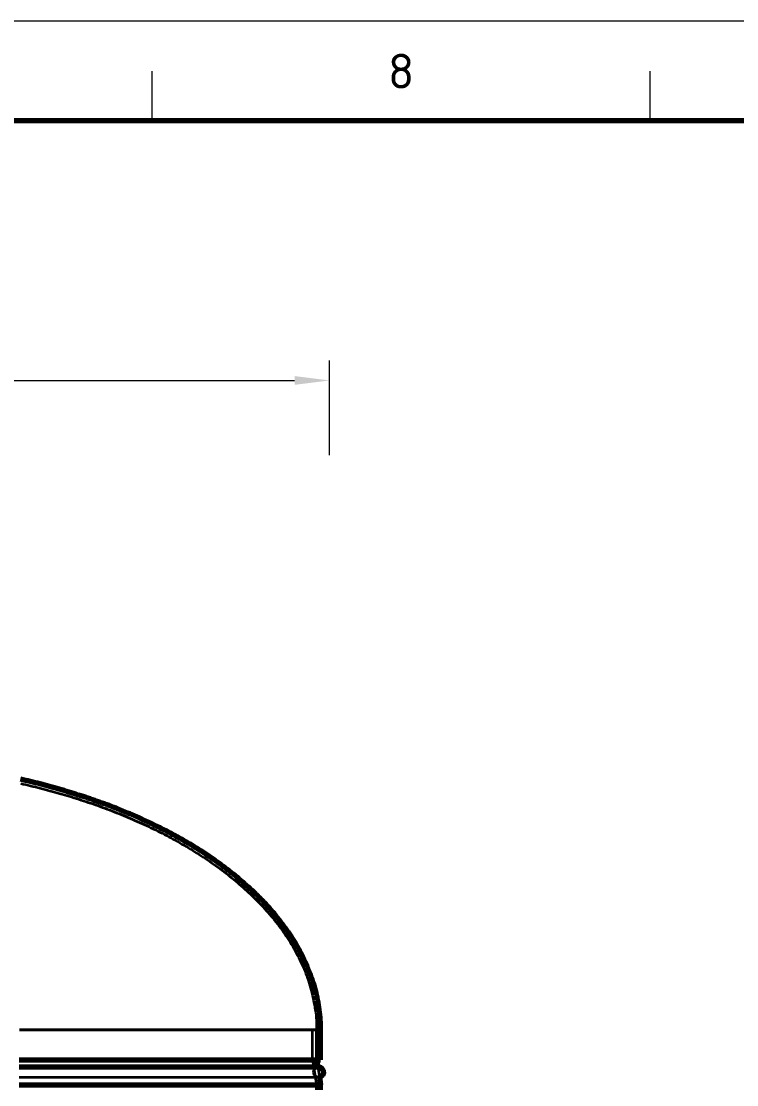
# Model space of a CAD drawing. Header units: millimetres. Extents: x 0 to 2382, y 0 to 420.
# Drawn here: x 333.9 to 405.7, y 313.3 to 420 of the extents above; entities that cross this region are included whole.
import ezdxf
from ezdxf.enums import TextEntityAlignment as Align

# ---------------------------------------------------------------- set-up
doc = ezdxf.new("R2010")
doc.units = ezdxf.units.MM
doc.linetypes.add('IRAM-E-TRAZOS', pattern=[5, 4, -1])
for name, color, linetype, lineweight in [('01-VISIBLE', 7, 'CONTINUOUS', 70), ('02-OCULTA', 4, 'IRAM-E-TRAZOS', 35), ('04-COTA', 3, 'CONTINUOUS', 18), ('06-TEXTO', 7, 'CONTINUOUS', 25), ('07-RECUADRO', 7, 'CONTINUOUS', 70), ('08-FINA', 5, 'CONTINUOUS', 18)]:
    doc.layers.add(name, color=color, linetype=linetype, lineweight=lineweight)
doc.styles.add('ISO3098', font='isocpeur.ttf')
doc.dimstyles.new('FLAMA-IRAM', dxfattribs={"dimtxt": 3.5, "dimasz": 3.5, "dimexe": 2, "dimexo": 1.5, "dimgap": 1, "dimtad": 1, "dimdec": 1, "dimtxsty": 'ISO3098', "dimblk": 'IRAM_FLECHA', "dimblk1": 'IRAM_FLECHA', "dimblk2": 'IRAM_FLECHA', "dimcen": 2.5, "dimclrd": 256, "dimclre": 256, "dimclrt": 256, "dimazin": 3, "dimtfac": 1, "dimtmove": 0, "dimatfit": 3, "dimlwd": 18, "dimlwe": 18})

# ---------------------------------------------------------------- blocks, each defined once
blk = doc.blocks.new('IRAM_FLECHA')
blk.add_solid([(0, 0), (-1, 0.125), (-1, -0.125)])

msp = doc.modelspace()

# ---------------------------------------------------------------- linework, layer by layer
at = {"layer": '01-VISIBLE'}
for p, q in [((363.912, 315.828), (363.912, 318.828)), ((363.512, 315.828), (363.632, 315.078)), ((363.791, 314.084), (363.912, 313.328)), ((363.912, 312.828), (363.912, 313.328))]:
    msp.add_line(p, q, dxfattribs=at)
for points in [[(363.912, 318.828), (363.91, 319.079), (363.904, 319.329), (363.894, 319.58), (363.88, 319.83), (363.861, 320.08), (363.839, 320.329), (363.812, 320.579), (363.782, 320.827), (363.747, 321.075), (363.709, 321.323), (363.666, 321.57), (363.62, 321.816), (363.569, 322.062), (363.515, 322.307), (363.458, 322.55), (363.396, 322.793), (363.331, 323.035), (363.262, 323.276), (363.19, 323.516), (363.114, 323.755), (363.034, 323.993), (362.951, 324.229), (362.865, 324.464), (362.775, 324.698), (362.682, 324.931), (362.586, 325.162), (362.487, 325.393), (362.384, 325.621), (362.278, 325.848), (362.17, 326.074), (362.058, 326.298), (361.943, 326.521), (361.826, 326.743), (361.705, 326.962), (361.582, 327.181), (361.456, 327.397), (361.328, 327.612), (361.196, 327.826), (361.063, 328.038), (360.927, 328.248), (360.788, 328.457), (360.647, 328.664), (360.504, 328.87), (360.358, 329.074), (360.21, 329.276), (360.06, 329.477), (359.908, 329.676), (359.754, 329.874), (359.598, 330.07), (359.44, 330.264), (359.28, 330.457), (359.118, 330.648), (358.954, 330.838), (358.788, 331.026), (358.62, 331.212), (358.451, 331.397), (358.28, 331.58), (358.107, 331.761), (357.933, 331.941), (357.757, 332.12), (357.579, 332.297), (357.4, 332.472), (357.22, 332.646), (357.038, 332.818), (356.854, 332.989), (356.67, 333.158), (356.483, 333.326), (356.296, 333.492), (356.107, 333.657), (355.917, 333.82), (355.725, 333.982), (355.533, 334.142), (355.339, 334.301), (355.144, 334.458), (354.948, 334.614), (354.75, 334.769), (354.552, 334.922), (354.352, 335.073), (354.152, 335.223), (353.95, 335.372), (353.747, 335.52), (353.544, 335.666), (353.339, 335.811), (353.134, 335.954), (352.927, 336.096), (352.72, 336.237), (352.512, 336.376), (352.302, 336.514), (352.092, 336.651), (351.882, 336.786), (351.67, 336.921), (351.457, 337.053), (351.244, 337.185), (351.03, 337.315), (350.815, 337.444), (350.6, 337.572), (350.384, 337.699), (350.167, 337.824), (349.949, 337.948), (349.731, 338.071), (349.511, 338.193), (349.292, 338.314), (349.071, 338.433), (348.85, 338.551), (348.629, 338.668), (348.407, 338.784), (348.184, 338.899), (347.96, 339.012), (347.736, 339.125), (347.512, 339.236), (347.287, 339.346), (347.061, 339.455), (346.835, 339.563), (346.608, 339.67), (346.381, 339.776), (346.153, 339.88), (345.925, 339.984), (345.696, 340.086), (345.467, 340.188), (345.237, 340.288), (345.007, 340.387), (344.777, 340.485), (344.546, 340.582), (344.314, 340.679), (344.083, 340.774), (343.85, 340.868), (343.618, 340.961), (343.385, 341.053), (343.151, 341.144), (342.917, 341.235), (342.683, 341.324), (342.449, 341.412), (342.214, 341.499), (341.978, 341.585), (341.743, 341.67), (341.506, 341.754), (341.27, 341.837), (341.033, 341.919), (340.796, 341.999), (340.558, 342.079), (340.32, 342.158), (340.082, 342.236), (339.843, 342.312), (339.605, 342.388), (339.365, 342.463), (339.126, 342.537), (338.886, 342.61), (338.646, 342.682), (338.406, 342.754), (338.166, 342.825), (337.925, 342.895), (337.684, 342.964), (337.443, 343.033), (337.202, 343.102), (336.961, 343.17), (336.72, 343.237), (336.478, 343.304), (336.236, 343.37), (335.994, 343.435), (335.752, 343.499), (335.51, 343.562), (335.267, 343.623), (335.023, 343.683), (334.78, 343.742), (334.536, 343.799), (334.291, 343.855), (334.047, 343.91), (333.802, 343.963)], [(333.662, 315.828), (333.912, 315.828), (334.162, 315.828), (334.412, 315.828), (334.662, 315.828), (334.912, 315.828), (335.162, 315.828), (335.412, 315.828), (335.662, 315.828), (335.912, 315.828), (336.162, 315.828), (336.412, 315.828), (336.662, 315.828), (336.912, 315.828), (337.162, 315.828), (337.412, 315.828), (337.662, 315.828), (337.912, 315.828), (338.162, 315.828), (338.412, 315.828), (338.662, 315.828), (338.912, 315.828), (339.162, 315.828), (339.412, 315.828), (339.662, 315.828), (339.912, 315.828), (340.162, 315.828), (340.412, 315.828), (340.662, 315.828), (340.912, 315.828), (341.162, 315.828), (341.412, 315.828), (341.662, 315.828), (341.912, 315.828), (342.162, 315.828), (342.412, 315.828), (342.662, 315.828), (342.912, 315.828), (343.162, 315.828), (343.412, 315.828), (343.662, 315.828), (343.912, 315.828), (344.162, 315.828), (344.412, 315.828), (344.662, 315.828), (344.912, 315.828), (345.162, 315.828), (345.412, 315.828), (345.662, 315.828), (345.912, 315.828), (346.162, 315.828), (346.412, 315.828), (346.662, 315.828), (346.912, 315.828), (347.162, 315.828), (347.412, 315.828), (347.662, 315.828), (347.912, 315.828), (348.162, 315.828), (348.412, 315.828), (348.662, 315.828), (348.912, 315.828), (349.162, 315.828), (349.412, 315.828), (349.662, 315.828), (349.912, 315.828), (350.162, 315.828), (350.412, 315.828), (350.662, 315.828), (350.912, 315.828), (351.162, 315.828), (351.412, 315.828), (351.662, 315.828), (351.912, 315.828), (352.162, 315.828), (352.412, 315.828), (352.662, 315.828), (352.912, 315.828), (353.162, 315.828), (353.412, 315.828), (353.662, 315.828), (353.912, 315.828), (354.162, 315.828), (354.412, 315.828), (354.662, 315.828), (354.912, 315.828), (355.162, 315.828), (355.412, 315.828), (355.662, 315.828), (355.912, 315.828), (356.162, 315.828), (356.412, 315.828), (356.662, 315.828), (356.912, 315.828), (357.162, 315.828), (357.412, 315.828), (357.662, 315.828), (357.912, 315.828), (358.162, 315.828), (358.412, 315.828), (358.662, 315.828), (358.912, 315.828), (359.162, 315.828), (359.412, 315.828), (359.662, 315.828), (359.912, 315.828), (360.162, 315.828), (360.412, 315.828), (360.662, 315.828), (360.912, 315.828), (361.162, 315.828), (361.412, 315.828), (361.662, 315.828), (361.912, 315.828), (362.162, 315.828), (362.412, 315.828), (362.662, 315.828), (362.912, 315.828), (363.162, 315.828), (363.412, 315.828), (363.662, 315.828), (363.912, 315.828)], [(363.712, 315.078), (363.461, 315.078), (363.211, 315.078), (362.961, 315.078), (362.711, 315.078), (362.46, 315.078), (362.21, 315.078), (361.96, 315.078), (361.71, 315.078), (361.459, 315.078), (361.209, 315.078), (360.959, 315.078), (360.708, 315.078), (360.458, 315.078), (360.208, 315.078), (359.957, 315.078), (359.707, 315.078), (359.457, 315.078), (359.207, 315.078), (358.956, 315.078), (358.706, 315.078), (358.456, 315.078), (358.205, 315.078), (357.955, 315.078), (357.705, 315.078), (357.454, 315.078), (357.204, 315.078), (356.954, 315.078), (356.704, 315.078), (356.453, 315.078), (356.203, 315.078), (355.953, 315.078), (355.702, 315.078), (355.452, 315.078), (355.202, 315.078), (354.952, 315.078), (354.701, 315.078), (354.451, 315.078), (354.201, 315.078), (353.95, 315.078), (353.7, 315.078), (353.45, 315.078), (353.2, 315.078), (352.949, 315.078), (352.699, 315.078), (352.449, 315.078), (352.198, 315.078), (351.948, 315.078), (351.698, 315.078), (351.448, 315.078), (351.197, 315.078), (350.947, 315.078), (350.697, 315.078), (350.446, 315.078), (350.196, 315.078), (349.946, 315.078), (349.695, 315.078), (349.445, 315.078), (349.195, 315.078), (348.945, 315.078), (348.694, 315.078), (348.444, 315.078), (348.194, 315.078), (347.943, 315.078), (347.693, 315.078), (347.443, 315.078), (347.193, 315.078), (346.942, 315.078), (346.692, 315.078), (346.442, 315.078), (346.191, 315.078), (345.941, 315.078), (345.691, 315.078), (345.441, 315.078), (345.19, 315.078), (344.94, 315.078), (344.69, 315.078), (344.439, 315.078), (344.189, 315.078), (343.939, 315.078), (343.689, 315.078), (343.438, 315.078), (343.188, 315.078), (342.938, 315.078), (342.687, 315.078), (342.437, 315.078), (342.187, 315.078), (341.937, 315.078), (341.686, 315.078), (341.436, 315.078), (341.186, 315.078), (340.935, 315.078), (340.685, 315.078), (340.435, 315.078), (340.184, 315.078), (339.934, 315.078), (339.684, 315.078), (339.434, 315.078), (339.183, 315.078), (338.933, 315.078), (338.683, 315.078), (338.432, 315.078), (338.182, 315.078), (337.932, 315.078), (337.682, 315.078), (337.431, 315.078), (337.181, 315.078), (336.931, 315.078), (336.68, 315.078), (336.43, 315.078), (336.18, 315.078), (335.93, 315.078), (335.679, 315.078), (335.429, 315.078), (335.179, 315.078), (334.928, 315.078), (334.678, 315.078), (334.428, 315.078), (334.178, 315.078), (333.927, 315.078), (333.677, 315.078)], [(363.712, 315.078), (363.712, 315.078), (363.712, 315.078), (363.712, 315.078), (363.712, 315.078), (363.712, 315.078), (363.712, 315.078)], [(364.212, 314.578), (364.195, 314.707), (364.145, 314.828), (364.065, 314.932), (363.962, 315.011), (363.841, 315.061), (363.712, 315.078)], [(364.212, 314.578), (364.198, 314.461), (364.157, 314.351), (364.092, 314.254), (364.006, 314.174), (363.904, 314.116), (363.791, 314.084)], [(333.662, 313.328), (333.912, 313.328), (334.162, 313.328), (334.412, 313.328), (334.662, 313.328), (334.912, 313.328), (335.162, 313.328), (335.412, 313.328), (335.662, 313.328), (335.912, 313.328), (336.162, 313.328), (336.412, 313.328), (336.662, 313.328), (336.912, 313.328), (337.162, 313.328), (337.412, 313.328), (337.662, 313.328), (337.912, 313.328), (338.162, 313.328), (338.412, 313.328), (338.662, 313.328), (338.912, 313.328), (339.162, 313.328), (339.412, 313.328), (339.662, 313.328), (339.912, 313.328), (340.162, 313.328), (340.412, 313.328), (340.662, 313.328), (340.912, 313.328), (341.162, 313.328), (341.412, 313.328), (341.662, 313.328), (341.912, 313.328), (342.162, 313.328), (342.412, 313.328), (342.662, 313.328), (342.912, 313.328), (343.162, 313.328), (343.412, 313.328), (343.662, 313.328), (343.912, 313.328), (344.162, 313.328), (344.412, 313.328), (344.662, 313.328), (344.912, 313.328), (345.162, 313.328), (345.412, 313.328), (345.662, 313.328), (345.912, 313.328), (346.162, 313.328), (346.412, 313.328), (346.662, 313.328), (346.912, 313.328), (347.162, 313.328), (347.412, 313.328), (347.662, 313.328), (347.912, 313.328), (348.162, 313.328), (348.412, 313.328), (348.662, 313.328), (348.912, 313.328), (349.162, 313.328), (349.412, 313.328), (349.662, 313.328), (349.912, 313.328), (350.162, 313.328), (350.412, 313.328), (350.662, 313.328), (350.912, 313.328), (351.162, 313.328), (351.412, 313.328), (351.662, 313.328), (351.912, 313.328), (352.162, 313.328), (352.412, 313.328), (352.662, 313.328), (352.912, 313.328), (353.162, 313.328), (353.412, 313.328), (353.662, 313.328), (353.912, 313.328), (354.162, 313.328), (354.412, 313.328), (354.662, 313.328), (354.912, 313.328), (355.162, 313.328), (355.412, 313.328), (355.662, 313.328), (355.912, 313.328), (356.162, 313.328), (356.412, 313.328), (356.662, 313.328), (356.912, 313.328), (357.162, 313.328), (357.412, 313.328), (357.662, 313.328), (357.912, 313.328), (358.162, 313.328), (358.412, 313.328), (358.662, 313.328), (358.912, 313.328), (359.162, 313.328), (359.412, 313.328), (359.662, 313.328), (359.912, 313.328), (360.162, 313.328), (360.412, 313.328), (360.662, 313.328), (360.912, 313.328), (361.162, 313.328), (361.412, 313.328), (361.662, 313.328), (361.912, 313.328), (362.162, 313.328), (362.412, 313.328), (362.662, 313.328), (362.912, 313.328), (363.162, 313.328), (363.412, 313.328), (363.662, 313.328), (363.912, 313.328)]]:
    msp.add_lwpolyline(points, dxfattribs=at)
at = {"layer": '02-OCULTA'}
for p, q in [((363.112, 315.828), (363.112, 318.828)), ((363.512, 315.828), (363.512, 318.828)), ((363.512, 318.828), (363.512, 315.828)), ((363.112, 315.828), (363.512, 313.328)), ((363.632, 315.078), (363.791, 314.084)), ((363.512, 167.828), (363.512, 313.328))]:
    msp.add_line(p, q, dxfattribs=at)
for points in [[(333.834, 343.542), (334.079, 343.486), (334.323, 343.43), (334.568, 343.372), (334.812, 343.314), (335.057, 343.255), (335.301, 343.195), (335.544, 343.135), (335.788, 343.073), (336.031, 343.011), (336.274, 342.947), (336.517, 342.883), (336.76, 342.818), (337.002, 342.752), (337.244, 342.685), (337.486, 342.617), (337.728, 342.548), (337.969, 342.478), (338.21, 342.408), (338.451, 342.336), (338.692, 342.264), (338.932, 342.19), (339.172, 342.116), (339.411, 342.041), (339.651, 341.965), (339.89, 341.888), (340.129, 341.809), (340.367, 341.73), (340.605, 341.65), (340.843, 341.569), (341.081, 341.488), (341.318, 341.405), (341.555, 341.321), (341.791, 341.236), (342.027, 341.15), (342.263, 341.063), (342.498, 340.975), (342.733, 340.887), (342.968, 340.797), (343.202, 340.706), (343.436, 340.614), (343.669, 340.521), (343.902, 340.427), (344.135, 340.332), (344.367, 340.236), (344.599, 340.139), (344.83, 340.041), (345.061, 339.942), (345.291, 339.841), (345.521, 339.74), (345.75, 339.637), (345.979, 339.534), (346.208, 339.429), (346.435, 339.323), (346.663, 339.217), (346.89, 339.109), (347.116, 338.999), (347.342, 338.889), (347.567, 338.778), (347.791, 338.665), (348.015, 338.551), (348.239, 338.436), (348.461, 338.32), (348.684, 338.203), (348.905, 338.085), (349.126, 337.965), (349.346, 337.844), (349.566, 337.722), (349.785, 337.599), (350.003, 337.474), (350.22, 337.348), (350.437, 337.221), (350.653, 337.093), (350.868, 336.963), (351.083, 336.833), (351.296, 336.7), (351.509, 336.567), (351.721, 336.432), (351.932, 336.296), (352.143, 336.159), (352.352, 336.02), (352.561, 335.88), (352.768, 335.738), (352.975, 335.596), (353.181, 335.451), (353.386, 335.306), (353.589, 335.159), (353.792, 335.011), (353.994, 334.861), (354.194, 334.71), (354.394, 334.557), (354.593, 334.403), (354.79, 334.248), (354.986, 334.091), (355.181, 333.933), (355.375, 333.773), (355.568, 333.612), (355.759, 333.449), (355.949, 333.285), (356.138, 333.119), (356.325, 332.951), (356.511, 332.782), (356.695, 332.612), (356.878, 332.439), (357.06, 332.266), (357.24, 332.09), (357.418, 331.914), (357.595, 331.735), (357.77, 331.555), (357.944, 331.374), (358.116, 331.19), (358.286, 331.006), (358.454, 330.819), (358.621, 330.631), (358.786, 330.441), (358.948, 330.25), (359.109, 330.057), (359.268, 329.863), (359.425, 329.666), (359.58, 329.469), (359.732, 329.269), (359.883, 329.068), (360.031, 328.865), (360.177, 328.66), (360.32, 328.454), (360.461, 328.246), (360.6, 328.037), (360.736, 327.825), (360.869, 327.612), (360.999, 327.398), (361.127, 327.181), (361.252, 326.963), (361.375, 326.744), (361.495, 326.523), (361.612, 326.301), (361.727, 326.078), (361.839, 325.853), (361.948, 325.627), (362.054, 325.399), (362.157, 325.17), (362.257, 324.939), (362.353, 324.707), (362.446, 324.474), (362.534, 324.239), (362.619, 324.002), (362.698, 323.764), (362.774, 323.524), (362.845, 323.283), (362.911, 323.041), (362.975, 322.798), (363.035, 322.554), (363.092, 322.309), (363.147, 322.064), (363.199, 321.818), (363.249, 321.572), (363.298, 321.326), (363.345, 321.079), (363.388, 320.831), (363.426, 320.583), (363.456, 320.334), (363.478, 320.083), (363.493, 319.833), (363.502, 319.582), (363.508, 319.33), (363.511, 319.079), (363.512, 318.828)], [(333.698, 318.828), (333.949, 318.828), (334.199, 318.828), (334.45, 318.828), (334.7, 318.828), (334.951, 318.828), (335.202, 318.828), (335.452, 318.828), (335.703, 318.828), (335.953, 318.828), (336.204, 318.828), (336.454, 318.828), (336.705, 318.828), (336.955, 318.828), (337.206, 318.828), (337.456, 318.828), (337.707, 318.828), (337.957, 318.828), (338.208, 318.828), (338.458, 318.828), (338.709, 318.828), (338.96, 318.828), (339.21, 318.828), (339.461, 318.828), (339.711, 318.828), (339.962, 318.828), (340.212, 318.828), (340.463, 318.828), (340.713, 318.828), (340.964, 318.828), (341.214, 318.828), (341.465, 318.828), (341.715, 318.828), (341.966, 318.828), (342.216, 318.828), (342.467, 318.828), (342.718, 318.828), (342.968, 318.828), (343.219, 318.828), (343.469, 318.828), (343.72, 318.828), (343.97, 318.828), (344.221, 318.828), (344.471, 318.828), (344.722, 318.828), (344.972, 318.828), (345.223, 318.828), (345.473, 318.828), (345.724, 318.828), (345.974, 318.828), (346.225, 318.828), (346.475, 318.828), (346.726, 318.828), (346.977, 318.828), (347.227, 318.828), (347.478, 318.828), (347.728, 318.828), (347.979, 318.828), (348.229, 318.828), (348.48, 318.828), (348.73, 318.828), (348.981, 318.828), (349.231, 318.828), (349.482, 318.828), (349.732, 318.828), (349.983, 318.828), (350.233, 318.828), (350.484, 318.828), (350.735, 318.828), (350.985, 318.828), (351.236, 318.828), (351.486, 318.828), (351.737, 318.828), (351.987, 318.828), (352.238, 318.828), (352.488, 318.828), (352.739, 318.828), (352.989, 318.828), (353.24, 318.828), (353.49, 318.828), (353.741, 318.828), (353.991, 318.828), (354.242, 318.828), (354.493, 318.828), (354.743, 318.828), (354.994, 318.828), (355.244, 318.828), (355.495, 318.828), (355.745, 318.828), (355.996, 318.828), (356.246, 318.828), (356.497, 318.828), (356.747, 318.828), (356.998, 318.828), (357.248, 318.828), (357.499, 318.828), (357.749, 318.828), (358, 318.828), (358.25, 318.828), (358.501, 318.828), (358.752, 318.828), (359.002, 318.828), (359.253, 318.828), (359.503, 318.828), (359.754, 318.828), (360.004, 318.828), (360.255, 318.828), (360.505, 318.828), (360.756, 318.828), (361.006, 318.828), (361.257, 318.828), (361.507, 318.828), (361.758, 318.828), (362.008, 318.828), (362.259, 318.828), (362.51, 318.828), (362.76, 318.828), (363.011, 318.828), (363.261, 318.828), (363.512, 318.828)], [(363.512, 318.828), (363.261, 318.828), (363.011, 318.828), (362.76, 318.828), (362.51, 318.828), (362.259, 318.828), (362.008, 318.828), (361.758, 318.828), (361.507, 318.828), (361.257, 318.828), (361.006, 318.828), (360.756, 318.828), (360.505, 318.828), (360.255, 318.828), (360.004, 318.828), (359.754, 318.828), (359.503, 318.828), (359.253, 318.828), (359.002, 318.828), (358.752, 318.828), (358.501, 318.828), (358.25, 318.828), (358, 318.828), (357.749, 318.828), (357.499, 318.828), (357.248, 318.828), (356.998, 318.828), (356.747, 318.828), (356.497, 318.828), (356.246, 318.828), (355.996, 318.828), (355.745, 318.828), (355.495, 318.828), (355.244, 318.828), (354.994, 318.828), (354.743, 318.828), (354.493, 318.828), (354.242, 318.828), (353.991, 318.828), (353.741, 318.828), (353.49, 318.828), (353.24, 318.828), (352.989, 318.828), (352.739, 318.828), (352.488, 318.828), (352.238, 318.828), (351.987, 318.828), (351.737, 318.828), (351.486, 318.828), (351.236, 318.828), (350.985, 318.828), (350.735, 318.828), (350.484, 318.828), (350.233, 318.828), (349.983, 318.828), (349.732, 318.828), (349.482, 318.828), (349.231, 318.828), (348.981, 318.828), (348.73, 318.828), (348.48, 318.828), (348.229, 318.828), (347.979, 318.828), (347.728, 318.828), (347.478, 318.828), (347.227, 318.828), (346.977, 318.828), (346.726, 318.828), (346.475, 318.828), (346.225, 318.828), (345.974, 318.828), (345.724, 318.828), (345.473, 318.828), (345.223, 318.828), (344.972, 318.828), (344.722, 318.828), (344.471, 318.828), (344.221, 318.828), (343.97, 318.828), (343.72, 318.828), (343.469, 318.828), (343.219, 318.828), (342.968, 318.828), (342.718, 318.828), (342.467, 318.828), (342.216, 318.828), (341.966, 318.828), (341.715, 318.828), (341.465, 318.828), (341.214, 318.828), (340.964, 318.828), (340.713, 318.828), (340.463, 318.828), (340.212, 318.828), (339.962, 318.828), (339.711, 318.828), (339.461, 318.828), (339.21, 318.828), (338.96, 318.828), (338.709, 318.828), (338.458, 318.828), (338.208, 318.828), (337.957, 318.828), (337.707, 318.828), (337.456, 318.828), (337.206, 318.828), (336.955, 318.828), (336.705, 318.828), (336.454, 318.828), (336.204, 318.828), (335.953, 318.828), (335.703, 318.828), (335.452, 318.828), (335.202, 318.828), (334.951, 318.828), (334.7, 318.828), (334.45, 318.828), (334.199, 318.828), (333.949, 318.828), (333.698, 318.828)], [(363.112, 318.828), (362.861, 318.828), (362.61, 318.828), (362.358, 318.828), (362.107, 318.828), (361.856, 318.828), (361.605, 318.828), (361.354, 318.828), (361.103, 318.828), (360.852, 318.828), (360.601, 318.828), (360.35, 318.828), (360.099, 318.828), (359.848, 318.828), (359.597, 318.828), (359.346, 318.828), (359.094, 318.828), (358.843, 318.828), (358.592, 318.828), (358.341, 318.828), (358.09, 318.828), (357.839, 318.828), (357.588, 318.828), (357.337, 318.828), (357.086, 318.828), (356.835, 318.828), (356.584, 318.828), (356.333, 318.828), (356.082, 318.828), (355.83, 318.828), (355.579, 318.828), (355.328, 318.828), (355.077, 318.828), (354.826, 318.828), (354.575, 318.828), (354.324, 318.828), (354.073, 318.828), (353.822, 318.828), (353.571, 318.828), (353.32, 318.828), (353.069, 318.828), (352.818, 318.828), (352.567, 318.828), (352.315, 318.828), (352.064, 318.828), (351.813, 318.828), (351.562, 318.828), (351.311, 318.828), (351.06, 318.828), (350.809, 318.828), (350.558, 318.828), (350.307, 318.828), (350.056, 318.828), (349.805, 318.828), (349.554, 318.828), (349.303, 318.828), (349.051, 318.828), (348.8, 318.828), (348.549, 318.828), (348.298, 318.828), (348.047, 318.828), (347.796, 318.828), (347.545, 318.828), (347.294, 318.828), (347.043, 318.828), (346.792, 318.828), (346.541, 318.828), (346.29, 318.828), (346.039, 318.828), (345.787, 318.828), (345.536, 318.828), (345.285, 318.828), (345.034, 318.828), (344.783, 318.828), (344.532, 318.828), (344.281, 318.828), (344.03, 318.828), (343.779, 318.828), (343.528, 318.828), (343.277, 318.828), (343.026, 318.828), (342.775, 318.828), (342.523, 318.828), (342.272, 318.828), (342.021, 318.828), (341.77, 318.828), (341.519, 318.828), (341.268, 318.828), (341.017, 318.828), (340.766, 318.828), (340.515, 318.828), (340.264, 318.828), (340.013, 318.828), (339.762, 318.828), (339.511, 318.828), (339.26, 318.828), (339.008, 318.828), (338.757, 318.828), (338.506, 318.828), (338.255, 318.828), (338.004, 318.828), (337.753, 318.828), (337.502, 318.828), (337.251, 318.828), (337, 318.828), (336.749, 318.828), (336.498, 318.828), (336.247, 318.828), (335.996, 318.828), (335.744, 318.828), (335.493, 318.828), (335.242, 318.828), (334.991, 318.828), (334.74, 318.828), (334.489, 318.828), (334.238, 318.828), (333.987, 318.828), (333.736, 318.828)], [(333.815, 318.828), (334.065, 318.828), (334.315, 318.828), (334.566, 318.828), (334.816, 318.828), (335.067, 318.828), (335.317, 318.828), (335.567, 318.828), (335.818, 318.828), (336.068, 318.828), (336.319, 318.828), (336.569, 318.828), (336.819, 318.828), (337.07, 318.828), (337.32, 318.828), (337.571, 318.828), (337.821, 318.828), (338.071, 318.828), (338.322, 318.828), (338.572, 318.828), (338.823, 318.828), (339.073, 318.828), (339.323, 318.828), (339.574, 318.828), (339.824, 318.828), (340.075, 318.828), (340.325, 318.828), (340.575, 318.828), (340.826, 318.828), (341.076, 318.828), (341.327, 318.828), (341.577, 318.828), (341.827, 318.828), (342.078, 318.828), (342.328, 318.828), (342.579, 318.828), (342.829, 318.828), (343.079, 318.828), (343.33, 318.828), (343.58, 318.828), (343.831, 318.828), (344.081, 318.828), (344.332, 318.828), (344.582, 318.828), (344.832, 318.828), (345.083, 318.828), (345.333, 318.828), (345.584, 318.828), (345.834, 318.828), (346.084, 318.828), (346.335, 318.828), (346.585, 318.828), (346.836, 318.828), (347.086, 318.828), (347.336, 318.828), (347.587, 318.828), (347.837, 318.828), (348.088, 318.828), (348.338, 318.828), (348.588, 318.828), (348.839, 318.828), (349.089, 318.828), (349.34, 318.828), (349.59, 318.828), (349.84, 318.828), (350.091, 318.828), (350.341, 318.828), (350.592, 318.828), (350.842, 318.828), (351.092, 318.828), (351.343, 318.828), (351.593, 318.828), (351.844, 318.828), (352.094, 318.828), (352.344, 318.828), (352.595, 318.828), (352.845, 318.828), (353.096, 318.828), (353.346, 318.828), (353.596, 318.828), (353.847, 318.828), (354.097, 318.828), (354.348, 318.828), (354.598, 318.828), (354.848, 318.828), (355.099, 318.828), (355.349, 318.828), (355.6, 318.828), (355.85, 318.828), (356.1, 318.828), (356.351, 318.828), (356.601, 318.828), (356.852, 318.828), (357.102, 318.828), (357.352, 318.828), (357.603, 318.828), (357.853, 318.828), (358.104, 318.828), (358.354, 318.828), (358.604, 318.828), (358.855, 318.828), (359.105, 318.828), (359.356, 318.828), (359.606, 318.828), (359.856, 318.828), (360.107, 318.828), (360.357, 318.828), (360.608, 318.828), (360.858, 318.828), (361.108, 318.828), (361.359, 318.828), (361.609, 318.828), (361.86, 318.828), (362.11, 318.828), (362.36, 318.828), (362.611, 318.828), (362.861, 318.828), (363.112, 318.828)], [(333.698, 315.828), (333.949, 315.828), (334.199, 315.828), (334.45, 315.828), (334.7, 315.828), (334.951, 315.828), (335.202, 315.828), (335.452, 315.828), (335.703, 315.828), (335.953, 315.828), (336.204, 315.828), (336.454, 315.828), (336.705, 315.828), (336.955, 315.828), (337.206, 315.828), (337.456, 315.828), (337.707, 315.828), (337.957, 315.828), (338.208, 315.828), (338.458, 315.828), (338.709, 315.828), (338.96, 315.828), (339.21, 315.828), (339.461, 315.828), (339.711, 315.828), (339.962, 315.828), (340.212, 315.828), (340.463, 315.828), (340.713, 315.828), (340.964, 315.828), (341.214, 315.828), (341.465, 315.828), (341.715, 315.828), (341.966, 315.828), (342.216, 315.828), (342.467, 315.828), (342.718, 315.828), (342.968, 315.828), (343.219, 315.828), (343.469, 315.828), (343.72, 315.828), (343.97, 315.828), (344.221, 315.828), (344.471, 315.828), (344.722, 315.828), (344.972, 315.828), (345.223, 315.828), (345.473, 315.828), (345.724, 315.828), (345.974, 315.828), (346.225, 315.828), (346.475, 315.828), (346.726, 315.828), (346.977, 315.828), (347.227, 315.828), (347.478, 315.828), (347.728, 315.828), (347.979, 315.828), (348.229, 315.828), (348.48, 315.828), (348.73, 315.828), (348.981, 315.828), (349.231, 315.828), (349.482, 315.828), (349.732, 315.828), (349.983, 315.828), (350.233, 315.828), (350.484, 315.828), (350.735, 315.828), (350.985, 315.828), (351.236, 315.828), (351.486, 315.828), (351.737, 315.828), (351.987, 315.828), (352.238, 315.828), (352.488, 315.828), (352.739, 315.828), (352.989, 315.828), (353.24, 315.828), (353.49, 315.828), (353.741, 315.828), (353.991, 315.828), (354.242, 315.828), (354.493, 315.828), (354.743, 315.828), (354.994, 315.828), (355.244, 315.828), (355.495, 315.828), (355.745, 315.828), (355.996, 315.828), (356.246, 315.828), (356.497, 315.828), (356.747, 315.828), (356.998, 315.828), (357.248, 315.828), (357.499, 315.828), (357.749, 315.828), (358, 315.828), (358.25, 315.828), (358.501, 315.828), (358.752, 315.828), (359.002, 315.828), (359.253, 315.828), (359.503, 315.828), (359.754, 315.828), (360.004, 315.828), (360.255, 315.828), (360.505, 315.828), (360.756, 315.828), (361.006, 315.828), (361.257, 315.828), (361.507, 315.828), (361.758, 315.828), (362.008, 315.828), (362.259, 315.828), (362.51, 315.828), (362.76, 315.828), (363.011, 315.828), (363.261, 315.828), (363.512, 315.828)], [(363.512, 315.828), (363.261, 315.828), (363.011, 315.828), (362.76, 315.828), (362.51, 315.828), (362.259, 315.828), (362.008, 315.828), (361.758, 315.828), (361.507, 315.828), (361.257, 315.828), (361.006, 315.828), (360.756, 315.828), (360.505, 315.828), (360.255, 315.828), (360.004, 315.828), (359.754, 315.828), (359.503, 315.828), (359.253, 315.828), (359.002, 315.828), (358.752, 315.828), (358.501, 315.828), (358.25, 315.828), (358, 315.828), (357.749, 315.828), (357.499, 315.828), (357.248, 315.828), (356.998, 315.828), (356.747, 315.828), (356.497, 315.828), (356.246, 315.828), (355.996, 315.828), (355.745, 315.828), (355.495, 315.828), (355.244, 315.828), (354.994, 315.828), (354.743, 315.828), (354.493, 315.828), (354.242, 315.828), (353.991, 315.828), (353.741, 315.828), (353.49, 315.828), (353.24, 315.828), (352.989, 315.828), (352.739, 315.828), (352.488, 315.828), (352.238, 315.828), (351.987, 315.828), (351.737, 315.828), (351.486, 315.828), (351.236, 315.828), (350.985, 315.828), (350.735, 315.828), (350.484, 315.828), (350.233, 315.828), (349.983, 315.828), (349.732, 315.828), (349.482, 315.828), (349.231, 315.828), (348.981, 315.828), (348.73, 315.828), (348.48, 315.828), (348.229, 315.828), (347.979, 315.828), (347.728, 315.828), (347.478, 315.828), (347.227, 315.828), (346.977, 315.828), (346.726, 315.828), (346.475, 315.828), (346.225, 315.828), (345.974, 315.828), (345.724, 315.828), (345.473, 315.828), (345.223, 315.828), (344.972, 315.828), (344.722, 315.828), (344.471, 315.828), (344.221, 315.828), (343.97, 315.828), (343.72, 315.828), (343.469, 315.828), (343.219, 315.828), (342.968, 315.828), (342.718, 315.828), (342.467, 315.828), (342.216, 315.828), (341.966, 315.828), (341.715, 315.828), (341.465, 315.828), (341.214, 315.828), (340.964, 315.828), (340.713, 315.828), (340.463, 315.828), (340.212, 315.828), (339.962, 315.828), (339.711, 315.828), (339.461, 315.828), (339.21, 315.828), (338.96, 315.828), (338.709, 315.828), (338.458, 315.828), (338.208, 315.828), (337.957, 315.828), (337.707, 315.828), (337.456, 315.828), (337.206, 315.828), (336.955, 315.828), (336.705, 315.828), (336.454, 315.828), (336.204, 315.828), (335.953, 315.828), (335.703, 315.828), (335.452, 315.828), (335.202, 315.828), (334.951, 315.828), (334.7, 315.828), (334.45, 315.828), (334.199, 315.828), (333.949, 315.828), (333.698, 315.828)], [(333.698, 315.828), (333.949, 315.828), (334.199, 315.828), (334.45, 315.828), (334.7, 315.828), (334.951, 315.828), (335.202, 315.828), (335.452, 315.828), (335.703, 315.828), (335.953, 315.828), (336.204, 315.828), (336.454, 315.828), (336.705, 315.828), (336.955, 315.828), (337.206, 315.828), (337.456, 315.828), (337.707, 315.828), (337.957, 315.828), (338.208, 315.828), (338.458, 315.828), (338.709, 315.828), (338.96, 315.828), (339.21, 315.828), (339.461, 315.828), (339.711, 315.828), (339.962, 315.828), (340.212, 315.828), (340.463, 315.828), (340.713, 315.828), (340.964, 315.828), (341.214, 315.828), (341.465, 315.828), (341.715, 315.828), (341.966, 315.828), (342.216, 315.828), (342.467, 315.828), (342.718, 315.828), (342.968, 315.828), (343.219, 315.828), (343.469, 315.828), (343.72, 315.828), (343.97, 315.828), (344.221, 315.828), (344.471, 315.828), (344.722, 315.828), (344.972, 315.828), (345.223, 315.828), (345.473, 315.828), (345.724, 315.828), (345.974, 315.828), (346.225, 315.828), (346.475, 315.828), (346.726, 315.828), (346.977, 315.828), (347.227, 315.828), (347.478, 315.828), (347.728, 315.828), (347.979, 315.828), (348.229, 315.828), (348.48, 315.828), (348.73, 315.828), (348.981, 315.828), (349.231, 315.828), (349.482, 315.828), (349.732, 315.828), (349.983, 315.828), (350.233, 315.828), (350.484, 315.828), (350.735, 315.828), (350.985, 315.828), (351.236, 315.828), (351.486, 315.828), (351.737, 315.828), (351.987, 315.828), (352.238, 315.828), (352.488, 315.828), (352.739, 315.828), (352.989, 315.828), (353.24, 315.828), (353.49, 315.828), (353.741, 315.828), (353.991, 315.828), (354.242, 315.828), (354.493, 315.828), (354.743, 315.828), (354.994, 315.828), (355.244, 315.828), (355.495, 315.828), (355.745, 315.828), (355.996, 315.828), (356.246, 315.828), (356.497, 315.828), (356.747, 315.828), (356.998, 315.828), (357.248, 315.828), (357.499, 315.828), (357.749, 315.828), (358, 315.828), (358.25, 315.828), (358.501, 315.828), (358.752, 315.828), (359.002, 315.828), (359.253, 315.828), (359.503, 315.828), (359.754, 315.828), (360.004, 315.828), (360.255, 315.828), (360.505, 315.828), (360.756, 315.828), (361.006, 315.828), (361.257, 315.828), (361.507, 315.828), (361.758, 315.828), (362.008, 315.828), (362.259, 315.828), (362.51, 315.828), (362.76, 315.828), (363.011, 315.828), (363.261, 315.828), (363.512, 315.828)], [(363.512, 315.828), (363.261, 315.828), (363.011, 315.828), (362.76, 315.828), (362.51, 315.828), (362.259, 315.828), (362.008, 315.828), (361.758, 315.828), (361.507, 315.828), (361.257, 315.828), (361.006, 315.828), (360.756, 315.828), (360.505, 315.828), (360.255, 315.828), (360.004, 315.828), (359.754, 315.828), (359.503, 315.828), (359.253, 315.828), (359.002, 315.828), (358.752, 315.828), (358.501, 315.828), (358.25, 315.828), (358, 315.828), (357.749, 315.828), (357.499, 315.828), (357.248, 315.828), (356.998, 315.828), (356.747, 315.828), (356.497, 315.828), (356.246, 315.828), (355.996, 315.828), (355.745, 315.828), (355.495, 315.828), (355.244, 315.828), (354.994, 315.828), (354.743, 315.828), (354.493, 315.828), (354.242, 315.828), (353.991, 315.828), (353.741, 315.828), (353.49, 315.828), (353.24, 315.828), (352.989, 315.828), (352.739, 315.828), (352.488, 315.828), (352.238, 315.828), (351.987, 315.828), (351.737, 315.828), (351.486, 315.828), (351.236, 315.828), (350.985, 315.828), (350.735, 315.828), (350.484, 315.828), (350.233, 315.828), (349.983, 315.828), (349.732, 315.828), (349.482, 315.828), (349.231, 315.828), (348.981, 315.828), (348.73, 315.828), (348.48, 315.828), (348.229, 315.828), (347.979, 315.828), (347.728, 315.828), (347.478, 315.828), (347.227, 315.828), (346.977, 315.828), (346.726, 315.828), (346.475, 315.828), (346.225, 315.828), (345.974, 315.828), (345.724, 315.828), (345.473, 315.828), (345.223, 315.828), (344.972, 315.828), (344.722, 315.828), (344.471, 315.828), (344.221, 315.828), (343.97, 315.828), (343.72, 315.828), (343.469, 315.828), (343.219, 315.828), (342.968, 315.828), (342.718, 315.828), (342.467, 315.828), (342.216, 315.828), (341.966, 315.828), (341.715, 315.828), (341.465, 315.828), (341.214, 315.828), (340.964, 315.828), (340.713, 315.828), (340.463, 315.828), (340.212, 315.828), (339.962, 315.828), (339.711, 315.828), (339.461, 315.828), (339.21, 315.828), (338.96, 315.828), (338.709, 315.828), (338.458, 315.828), (338.208, 315.828), (337.957, 315.828), (337.707, 315.828), (337.456, 315.828), (337.206, 315.828), (336.955, 315.828), (336.705, 315.828), (336.454, 315.828), (336.204, 315.828), (335.953, 315.828), (335.703, 315.828), (335.452, 315.828), (335.202, 315.828), (334.951, 315.828), (334.7, 315.828), (334.45, 315.828), (334.199, 315.828), (333.949, 315.828), (333.698, 315.828)], [(363.112, 315.828), (362.861, 315.828), (362.61, 315.828), (362.358, 315.828), (362.107, 315.828), (361.856, 315.828), (361.605, 315.828), (361.354, 315.828), (361.103, 315.828), (360.852, 315.828), (360.601, 315.828), (360.35, 315.828), (360.099, 315.828), (359.848, 315.828), (359.597, 315.828), (359.346, 315.828), (359.094, 315.828), (358.843, 315.828), (358.592, 315.828), (358.341, 315.828), (358.09, 315.828), (357.839, 315.828), (357.588, 315.828), (357.337, 315.828), (357.086, 315.828), (356.835, 315.828), (356.584, 315.828), (356.333, 315.828), (356.082, 315.828), (355.83, 315.828), (355.579, 315.828), (355.328, 315.828), (355.077, 315.828), (354.826, 315.828), (354.575, 315.828), (354.324, 315.828), (354.073, 315.828), (353.822, 315.828), (353.571, 315.828), (353.32, 315.828), (353.069, 315.828), (352.818, 315.828), (352.567, 315.828), (352.315, 315.828), (352.064, 315.828), (351.813, 315.828), (351.562, 315.828), (351.311, 315.828), (351.06, 315.828), (350.809, 315.828), (350.558, 315.828), (350.307, 315.828), (350.056, 315.828), (349.805, 315.828), (349.554, 315.828), (349.303, 315.828), (349.051, 315.828), (348.8, 315.828), (348.549, 315.828), (348.298, 315.828), (348.047, 315.828), (347.796, 315.828), (347.545, 315.828), (347.294, 315.828), (347.043, 315.828), (346.792, 315.828), (346.541, 315.828), (346.29, 315.828), (346.039, 315.828), (345.787, 315.828), (345.536, 315.828), (345.285, 315.828), (345.034, 315.828), (344.783, 315.828), (344.532, 315.828), (344.281, 315.828), (344.03, 315.828), (343.779, 315.828), (343.528, 315.828), (343.277, 315.828), (343.026, 315.828), (342.775, 315.828), (342.523, 315.828), (342.272, 315.828), (342.021, 315.828), (341.77, 315.828), (341.519, 315.828), (341.268, 315.828), (341.017, 315.828), (340.766, 315.828), (340.515, 315.828), (340.264, 315.828), (340.013, 315.828), (339.762, 315.828), (339.511, 315.828), (339.26, 315.828), (339.008, 315.828), (338.757, 315.828), (338.506, 315.828), (338.255, 315.828), (338.004, 315.828), (337.753, 315.828), (337.502, 315.828), (337.251, 315.828), (337, 315.828), (336.749, 315.828), (336.498, 315.828), (336.247, 315.828), (335.996, 315.828), (335.744, 315.828), (335.493, 315.828), (335.242, 315.828), (334.991, 315.828), (334.74, 315.828), (334.489, 315.828), (334.238, 315.828), (333.987, 315.828), (333.736, 315.828)], [(363.912, 315.828), (363.66, 315.828), (363.409, 315.828), (363.158, 315.828), (362.906, 315.828), (362.655, 315.828), (362.404, 315.828), (362.152, 315.828), (361.901, 315.828), (361.65, 315.828), (361.398, 315.828), (361.147, 315.828), (360.896, 315.828), (360.644, 315.828), (360.393, 315.828), (360.142, 315.828), (359.891, 315.828), (359.639, 315.828), (359.388, 315.828), (359.137, 315.828), (358.885, 315.828), (358.634, 315.828), (358.383, 315.828), (358.131, 315.828), (357.88, 315.828), (357.629, 315.828), (357.377, 315.828), (357.126, 315.828), (356.875, 315.828), (356.623, 315.828), (356.372, 315.828), (356.121, 315.828), (355.869, 315.828), (355.618, 315.828), (355.367, 315.828), (355.115, 315.828), (354.864, 315.828), (354.613, 315.828), (354.361, 315.828), (354.11, 315.828), (353.859, 315.828), (353.607, 315.828), (353.356, 315.828), (353.105, 315.828), (352.853, 315.828), (352.602, 315.828), (352.351, 315.828), (352.099, 315.828), (351.848, 315.828), (351.597, 315.828), (351.346, 315.828), (351.094, 315.828), (350.843, 315.828), (350.592, 315.828), (350.34, 315.828), (350.089, 315.828), (349.838, 315.828), (349.586, 315.828), (349.335, 315.828), (349.084, 315.828), (348.832, 315.828), (348.581, 315.828), (348.33, 315.828), (348.078, 315.828), (347.827, 315.828), (347.576, 315.828), (347.324, 315.828), (347.073, 315.828), (346.822, 315.828), (346.57, 315.828), (346.319, 315.828), (346.068, 315.828), (345.816, 315.828), (345.565, 315.828), (345.314, 315.828), (345.062, 315.828), (344.811, 315.828), (344.56, 315.828), (344.308, 315.828), (344.057, 315.828), (343.806, 315.828), (343.555, 315.828), (343.303, 315.828), (343.052, 315.828), (342.801, 315.828), (342.549, 315.828), (342.298, 315.828), (342.047, 315.828), (341.795, 315.828), (341.544, 315.828), (341.293, 315.828), (341.041, 315.828), (340.79, 315.828), (340.539, 315.828), (340.287, 315.828), (340.036, 315.828), (339.785, 315.828), (339.533, 315.828), (339.282, 315.828), (339.031, 315.828), (338.779, 315.828), (338.528, 315.828), (338.277, 315.828), (338.025, 315.828), (337.774, 315.828), (337.523, 315.828), (337.271, 315.828), (337.02, 315.828), (336.769, 315.828), (336.517, 315.828), (336.266, 315.828), (336.015, 315.828), (335.764, 315.828), (335.512, 315.828), (335.261, 315.828), (335.01, 315.828), (334.758, 315.828), (334.507, 315.828), (334.256, 315.828), (334.004, 315.828), (333.753, 315.828)], [(333.815, 315.828), (334.065, 315.828), (334.315, 315.828), (334.566, 315.828), (334.816, 315.828), (335.067, 315.828), (335.317, 315.828), (335.567, 315.828), (335.818, 315.828), (336.068, 315.828), (336.319, 315.828), (336.569, 315.828), (336.819, 315.828), (337.07, 315.828), (337.32, 315.828), (337.571, 315.828), (337.821, 315.828), (338.071, 315.828), (338.322, 315.828), (338.572, 315.828), (338.823, 315.828), (339.073, 315.828), (339.323, 315.828), (339.574, 315.828), (339.824, 315.828), (340.075, 315.828), (340.325, 315.828), (340.575, 315.828), (340.826, 315.828), (341.076, 315.828), (341.327, 315.828), (341.577, 315.828), (341.827, 315.828), (342.078, 315.828), (342.328, 315.828), (342.579, 315.828), (342.829, 315.828), (343.079, 315.828), (343.33, 315.828), (343.58, 315.828), (343.831, 315.828), (344.081, 315.828), (344.332, 315.828), (344.582, 315.828), (344.832, 315.828), (345.083, 315.828), (345.333, 315.828), (345.584, 315.828), (345.834, 315.828), (346.084, 315.828), (346.335, 315.828), (346.585, 315.828), (346.836, 315.828), (347.086, 315.828), (347.336, 315.828), (347.587, 315.828), (347.837, 315.828), (348.088, 315.828), (348.338, 315.828), (348.588, 315.828), (348.839, 315.828), (349.089, 315.828), (349.34, 315.828), (349.59, 315.828), (349.84, 315.828), (350.091, 315.828), (350.341, 315.828), (350.592, 315.828), (350.842, 315.828), (351.092, 315.828), (351.343, 315.828), (351.593, 315.828), (351.844, 315.828), (352.094, 315.828), (352.344, 315.828), (352.595, 315.828), (352.845, 315.828), (353.096, 315.828), (353.346, 315.828), (353.596, 315.828), (353.847, 315.828), (354.097, 315.828), (354.348, 315.828), (354.598, 315.828), (354.848, 315.828), (355.099, 315.828), (355.349, 315.828), (355.6, 315.828), (355.85, 315.828), (356.1, 315.828), (356.351, 315.828), (356.601, 315.828), (356.852, 315.828), (357.102, 315.828), (357.352, 315.828), (357.603, 315.828), (357.853, 315.828), (358.104, 315.828), (358.354, 315.828), (358.604, 315.828), (358.855, 315.828), (359.105, 315.828), (359.356, 315.828), (359.606, 315.828), (359.856, 315.828), (360.107, 315.828), (360.357, 315.828), (360.608, 315.828), (360.858, 315.828), (361.108, 315.828), (361.359, 315.828), (361.609, 315.828), (361.86, 315.828), (362.11, 315.828), (362.36, 315.828), (362.611, 315.828), (362.861, 315.828), (363.112, 315.828)], [(333.68, 315.078), (333.93, 315.078), (334.18, 315.078), (334.431, 315.078), (334.681, 315.078), (334.931, 315.078), (335.181, 315.078), (335.432, 315.078), (335.682, 315.078), (335.932, 315.078), (336.183, 315.078), (336.433, 315.078), (336.683, 315.078), (336.933, 315.078), (337.184, 315.078), (337.434, 315.078), (337.684, 315.078), (337.934, 315.078), (338.185, 315.078), (338.435, 315.078), (338.685, 315.078), (338.935, 315.078), (339.186, 315.078), (339.436, 315.078), (339.686, 315.078), (339.936, 315.078), (340.187, 315.078), (340.437, 315.078), (340.687, 315.078), (340.938, 315.078), (341.188, 315.078), (341.438, 315.078), (341.688, 315.078), (341.939, 315.078), (342.189, 315.078), (342.439, 315.078), (342.689, 315.078), (342.94, 315.078), (343.19, 315.078), (343.44, 315.078), (343.69, 315.078), (343.941, 315.078), (344.191, 315.078), (344.441, 315.078), (344.692, 315.078), (344.942, 315.078), (345.192, 315.078), (345.442, 315.078), (345.693, 315.078), (345.943, 315.078), (346.193, 315.078), (346.443, 315.078), (346.694, 315.078), (346.944, 315.078), (347.194, 315.078), (347.444, 315.078), (347.695, 315.078), (347.945, 315.078), (348.195, 315.078), (348.445, 315.078), (348.696, 315.078), (348.946, 315.078), (349.196, 315.078), (349.447, 315.078), (349.697, 315.078), (349.947, 315.078), (350.197, 315.078), (350.448, 315.078), (350.698, 315.078), (350.948, 315.078), (351.198, 315.078), (351.449, 315.078), (351.699, 315.078), (351.949, 315.078), (352.199, 315.078), (352.45, 315.078), (352.7, 315.078), (352.95, 315.078), (353.2, 315.078), (353.451, 315.078), (353.701, 315.078), (353.951, 315.078), (354.202, 315.078), (354.452, 315.078), (354.702, 315.078), (354.952, 315.078), (355.203, 315.078), (355.453, 315.078), (355.703, 315.078), (355.953, 315.078), (356.204, 315.078), (356.454, 315.078), (356.704, 315.078), (356.954, 315.078), (357.205, 315.078), (357.455, 315.078), (357.705, 315.078), (357.955, 315.078), (358.206, 315.078), (358.456, 315.078), (358.706, 315.078), (358.957, 315.078), (359.207, 315.078), (359.457, 315.078), (359.707, 315.078), (359.958, 315.078), (360.208, 315.078), (360.458, 315.078), (360.708, 315.078), (360.959, 315.078), (361.209, 315.078), (361.459, 315.078), (361.709, 315.078), (361.96, 315.078), (362.21, 315.078), (362.46, 315.078), (362.711, 315.078), (362.961, 315.078), (363.211, 315.078), (363.461, 315.078), (363.712, 315.078)], [(363.712, 314.078), (363.462, 314.145), (363.279, 314.328), (363.212, 314.578), (363.279, 314.828), (363.462, 315.011), (363.712, 315.078)], [(333.68, 314.078), (333.93, 314.078), (334.18, 314.078), (334.431, 314.078), (334.681, 314.078), (334.931, 314.078), (335.182, 314.078), (335.432, 314.078), (335.682, 314.078), (335.932, 314.078), (336.183, 314.078), (336.433, 314.078), (336.683, 314.078), (336.933, 314.078), (337.184, 314.078), (337.434, 314.078), (337.684, 314.078), (337.934, 314.078), (338.185, 314.078), (338.435, 314.078), (338.685, 314.078), (338.935, 314.078), (339.186, 314.078), (339.436, 314.078), (339.686, 314.078), (339.937, 314.078), (340.187, 314.078), (340.437, 314.078), (340.687, 314.078), (340.938, 314.078), (341.188, 314.078), (341.438, 314.078), (341.688, 314.078), (341.939, 314.078), (342.189, 314.078), (342.439, 314.078), (342.689, 314.078), (342.94, 314.078), (343.19, 314.078), (343.44, 314.078), (343.691, 314.078), (343.941, 314.078), (344.191, 314.078), (344.441, 314.078), (344.692, 314.078), (344.942, 314.078), (345.192, 314.078), (345.442, 314.078), (345.693, 314.078), (345.943, 314.078), (346.193, 314.078), (346.443, 314.078), (346.694, 314.078), (346.944, 314.078), (347.194, 314.078), (347.444, 314.078), (347.695, 314.078), (347.945, 314.078), (348.195, 314.078), (348.446, 314.078), (348.696, 314.078), (348.946, 314.078), (349.196, 314.078), (349.447, 314.078), (349.697, 314.078), (349.947, 314.078), (350.197, 314.078), (350.448, 314.078), (350.698, 314.078), (350.948, 314.078), (351.198, 314.078), (351.449, 314.078), (351.699, 314.078), (351.949, 314.078), (352.199, 314.078), (352.45, 314.078), (352.7, 314.078), (352.95, 314.078), (353.201, 314.078), (353.451, 314.078), (353.701, 314.078), (353.951, 314.078), (354.202, 314.078), (354.452, 314.078), (354.702, 314.078), (354.952, 314.078), (355.203, 314.078), (355.453, 314.078), (355.703, 314.078), (355.953, 314.078), (356.204, 314.078), (356.454, 314.078), (356.704, 314.078), (356.955, 314.078), (357.205, 314.078), (357.455, 314.078), (357.705, 314.078), (357.956, 314.078), (358.206, 314.078), (358.456, 314.078), (358.706, 314.078), (358.957, 314.078), (359.207, 314.078), (359.457, 314.078), (359.707, 314.078), (359.958, 314.078), (360.208, 314.078), (360.458, 314.078), (360.708, 314.078), (360.959, 314.078), (361.209, 314.078), (361.459, 314.078), (361.71, 314.078), (361.96, 314.078), (362.21, 314.078), (362.46, 314.078), (362.711, 314.078), (362.961, 314.078), (363.211, 314.078), (363.461, 314.078), (363.712, 314.078)], [(333.68, 314.078), (333.93, 314.078), (334.18, 314.078), (334.431, 314.078), (334.681, 314.078), (334.931, 314.078), (335.182, 314.078), (335.432, 314.078), (335.682, 314.078), (335.932, 314.078), (336.183, 314.078), (336.433, 314.078), (336.683, 314.078), (336.933, 314.078), (337.184, 314.078), (337.434, 314.078), (337.684, 314.078), (337.934, 314.078), (338.185, 314.078), (338.435, 314.078), (338.685, 314.078), (338.935, 314.078), (339.186, 314.078), (339.436, 314.078), (339.686, 314.078), (339.937, 314.078), (340.187, 314.078), (340.437, 314.078), (340.687, 314.078), (340.938, 314.078), (341.188, 314.078), (341.438, 314.078), (341.688, 314.078), (341.939, 314.078), (342.189, 314.078), (342.439, 314.078), (342.689, 314.078), (342.94, 314.078), (343.19, 314.078), (343.44, 314.078), (343.691, 314.078), (343.941, 314.078), (344.191, 314.078), (344.441, 314.078), (344.692, 314.078), (344.942, 314.078), (345.192, 314.078), (345.442, 314.078), (345.693, 314.078), (345.943, 314.078), (346.193, 314.078), (346.443, 314.078), (346.694, 314.078), (346.944, 314.078), (347.194, 314.078), (347.444, 314.078), (347.695, 314.078), (347.945, 314.078), (348.195, 314.078), (348.446, 314.078), (348.696, 314.078), (348.946, 314.078), (349.196, 314.078), (349.447, 314.078), (349.697, 314.078), (349.947, 314.078), (350.197, 314.078), (350.448, 314.078), (350.698, 314.078), (350.948, 314.078), (351.198, 314.078), (351.449, 314.078), (351.699, 314.078), (351.949, 314.078), (352.199, 314.078), (352.45, 314.078), (352.7, 314.078), (352.95, 314.078), (353.201, 314.078), (353.451, 314.078), (353.701, 314.078), (353.951, 314.078), (354.202, 314.078), (354.452, 314.078), (354.702, 314.078), (354.952, 314.078), (355.203, 314.078), (355.453, 314.078), (355.703, 314.078), (355.953, 314.078), (356.204, 314.078), (356.454, 314.078), (356.704, 314.078), (356.955, 314.078), (357.205, 314.078), (357.455, 314.078), (357.705, 314.078), (357.956, 314.078), (358.206, 314.078), (358.456, 314.078), (358.706, 314.078), (358.957, 314.078), (359.207, 314.078), (359.457, 314.078), (359.707, 314.078), (359.958, 314.078), (360.208, 314.078), (360.458, 314.078), (360.708, 314.078), (360.959, 314.078), (361.209, 314.078), (361.459, 314.078), (361.71, 314.078), (361.96, 314.078), (362.21, 314.078), (362.46, 314.078), (362.711, 314.078), (362.961, 314.078), (363.211, 314.078), (363.461, 314.078), (363.712, 314.078)], [(363.791, 314.084), (363.778, 314.082), (363.764, 314.081), (363.751, 314.08), (363.738, 314.079), (363.725, 314.078), (363.712, 314.078)], [(333.698, 313.328), (333.949, 313.328), (334.199, 313.328), (334.45, 313.328), (334.7, 313.328), (334.951, 313.328), (335.202, 313.328), (335.452, 313.328), (335.703, 313.328), (335.953, 313.328), (336.204, 313.328), (336.454, 313.328), (336.705, 313.328), (336.955, 313.328), (337.206, 313.328), (337.456, 313.328), (337.707, 313.328), (337.957, 313.328), (338.208, 313.328), (338.458, 313.328), (338.709, 313.328), (338.96, 313.328), (339.21, 313.328), (339.461, 313.328), (339.711, 313.328), (339.962, 313.328), (340.212, 313.328), (340.463, 313.328), (340.713, 313.328), (340.964, 313.328), (341.214, 313.328), (341.465, 313.328), (341.715, 313.328), (341.966, 313.328), (342.216, 313.328), (342.467, 313.328), (342.718, 313.328), (342.968, 313.328), (343.219, 313.328), (343.469, 313.328), (343.72, 313.328), (343.97, 313.328), (344.221, 313.328), (344.471, 313.328), (344.722, 313.328), (344.972, 313.328), (345.223, 313.328), (345.473, 313.328), (345.724, 313.328), (345.974, 313.328), (346.225, 313.328), (346.475, 313.328), (346.726, 313.328), (346.977, 313.328), (347.227, 313.328), (347.478, 313.328), (347.728, 313.328), (347.979, 313.328), (348.229, 313.328), (348.48, 313.328), (348.73, 313.328), (348.981, 313.328), (349.231, 313.328), (349.482, 313.328), (349.732, 313.328), (349.983, 313.328), (350.233, 313.328), (350.484, 313.328), (350.735, 313.328), (350.985, 313.328), (351.236, 313.328), (351.486, 313.328), (351.737, 313.328), (351.987, 313.328), (352.238, 313.328), (352.488, 313.328), (352.739, 313.328), (352.989, 313.328), (353.24, 313.328), (353.49, 313.328), (353.741, 313.328), (353.991, 313.328), (354.242, 313.328), (354.493, 313.328), (354.743, 313.328), (354.994, 313.328), (355.244, 313.328), (355.495, 313.328), (355.745, 313.328), (355.996, 313.328), (356.246, 313.328), (356.497, 313.328), (356.747, 313.328), (356.998, 313.328), (357.248, 313.328), (357.499, 313.328), (357.749, 313.328), (358, 313.328), (358.25, 313.328), (358.501, 313.328), (358.752, 313.328), (359.002, 313.328), (359.253, 313.328), (359.503, 313.328), (359.754, 313.328), (360.004, 313.328), (360.255, 313.328), (360.505, 313.328), (360.756, 313.328), (361.006, 313.328), (361.257, 313.328), (361.507, 313.328), (361.758, 313.328), (362.008, 313.328), (362.259, 313.328), (362.51, 313.328), (362.76, 313.328), (363.011, 313.328), (363.261, 313.328), (363.512, 313.328)], [(363.512, 313.328), (363.261, 313.328), (363.011, 313.328), (362.76, 313.328), (362.51, 313.328), (362.259, 313.328), (362.008, 313.328), (361.758, 313.328), (361.507, 313.328), (361.257, 313.328), (361.006, 313.328), (360.756, 313.328), (360.505, 313.328), (360.255, 313.328), (360.004, 313.328), (359.754, 313.328), (359.503, 313.328), (359.253, 313.328), (359.002, 313.328), (358.752, 313.328), (358.501, 313.328), (358.25, 313.328), (358, 313.328), (357.749, 313.328), (357.499, 313.328), (357.248, 313.328), (356.998, 313.328), (356.747, 313.328), (356.497, 313.328), (356.246, 313.328), (355.996, 313.328), (355.745, 313.328), (355.495, 313.328), (355.244, 313.328), (354.994, 313.328), (354.743, 313.328), (354.493, 313.328), (354.242, 313.328), (353.991, 313.328), (353.741, 313.328), (353.49, 313.328), (353.24, 313.328), (352.989, 313.328), (352.739, 313.328), (352.488, 313.328), (352.238, 313.328), (351.987, 313.328), (351.737, 313.328), (351.486, 313.328), (351.236, 313.328), (350.985, 313.328), (350.735, 313.328), (350.484, 313.328), (350.233, 313.328), (349.983, 313.328), (349.732, 313.328), (349.482, 313.328), (349.231, 313.328), (348.981, 313.328), (348.73, 313.328), (348.48, 313.328), (348.229, 313.328), (347.979, 313.328), (347.728, 313.328), (347.478, 313.328), (347.227, 313.328), (346.977, 313.328), (346.726, 313.328), (346.475, 313.328), (346.225, 313.328), (345.974, 313.328), (345.724, 313.328), (345.473, 313.328), (345.223, 313.328), (344.972, 313.328), (344.722, 313.328), (344.471, 313.328), (344.221, 313.328), (343.97, 313.328), (343.72, 313.328), (343.469, 313.328), (343.219, 313.328), (342.968, 313.328), (342.718, 313.328), (342.467, 313.328), (342.216, 313.328), (341.966, 313.328), (341.715, 313.328), (341.465, 313.328), (341.214, 313.328), (340.964, 313.328), (340.713, 313.328), (340.463, 313.328), (340.212, 313.328), (339.962, 313.328), (339.711, 313.328), (339.461, 313.328), (339.21, 313.328), (338.96, 313.328), (338.709, 313.328), (338.458, 313.328), (338.208, 313.328), (337.957, 313.328), (337.707, 313.328), (337.456, 313.328), (337.206, 313.328), (336.955, 313.328), (336.705, 313.328), (336.454, 313.328), (336.204, 313.328), (335.953, 313.328), (335.703, 313.328), (335.452, 313.328), (335.202, 313.328), (334.951, 313.328), (334.7, 313.328), (334.45, 313.328), (334.199, 313.328), (333.949, 313.328), (333.698, 313.328)], [(363.912, 313.328), (363.66, 313.328), (363.409, 313.328), (363.158, 313.328), (362.906, 313.328), (362.655, 313.328), (362.404, 313.328), (362.152, 313.328), (361.901, 313.328), (361.65, 313.328), (361.398, 313.328), (361.147, 313.328), (360.896, 313.328), (360.644, 313.328), (360.393, 313.328), (360.142, 313.328), (359.891, 313.328), (359.639, 313.328), (359.388, 313.328), (359.137, 313.328), (358.885, 313.328), (358.634, 313.328), (358.383, 313.328), (358.131, 313.328), (357.88, 313.328), (357.629, 313.328), (357.377, 313.328), (357.126, 313.328), (356.875, 313.328), (356.623, 313.328), (356.372, 313.328), (356.121, 313.328), (355.869, 313.328), (355.618, 313.328), (355.367, 313.328), (355.115, 313.328), (354.864, 313.328), (354.613, 313.328), (354.361, 313.328), (354.11, 313.328), (353.859, 313.328), (353.607, 313.328), (353.356, 313.328), (353.105, 313.328), (352.853, 313.328), (352.602, 313.328), (352.351, 313.328), (352.099, 313.328), (351.848, 313.328), (351.597, 313.328), (351.346, 313.328), (351.094, 313.328), (350.843, 313.328), (350.592, 313.328), (350.34, 313.328), (350.089, 313.328), (349.838, 313.328), (349.586, 313.328), (349.335, 313.328), (349.084, 313.328), (348.832, 313.328), (348.581, 313.328), (348.33, 313.328), (348.078, 313.328), (347.827, 313.328), (347.576, 313.328), (347.324, 313.328), (347.073, 313.328), (346.822, 313.328), (346.57, 313.328), (346.319, 313.328), (346.068, 313.328), (345.816, 313.328), (345.565, 313.328), (345.314, 313.328), (345.062, 313.328), (344.811, 313.328), (344.56, 313.328), (344.308, 313.328), (344.057, 313.328), (343.806, 313.328), (343.555, 313.328), (343.303, 313.328), (343.052, 313.328), (342.801, 313.328), (342.549, 313.328), (342.298, 313.328), (342.047, 313.328), (341.795, 313.328), (341.544, 313.328), (341.293, 313.328), (341.041, 313.328), (340.79, 313.328), (340.539, 313.328), (340.287, 313.328), (340.036, 313.328), (339.785, 313.328), (339.533, 313.328), (339.282, 313.328), (339.031, 313.328), (338.779, 313.328), (338.528, 313.328), (338.277, 313.328), (338.025, 313.328), (337.774, 313.328), (337.523, 313.328), (337.271, 313.328), (337.02, 313.328), (336.769, 313.328), (336.517, 313.328), (336.266, 313.328), (336.015, 313.328), (335.764, 313.328), (335.512, 313.328), (335.261, 313.328), (335.01, 313.328), (334.758, 313.328), (334.507, 313.328), (334.256, 313.328), (334.004, 313.328), (333.753, 313.328)]]:
    msp.add_lwpolyline(points, dxfattribs=at)
at = {"layer": '07-RECUADRO'}
msp.add_lwpolyline([(25, 10), (584, 10), (584, 410), (25, 410)], close=True, dxfattribs=at)
at = {"layer": '08-FINA'}
for p, q in [((347, 410), (347, 415)), ((397, 410), (397, 415))]:
    msp.add_line(p, q, dxfattribs=at)
msp.add_lwpolyline([(0, 0), (594, 0), (594, 420), (0, 420)], close=True, dxfattribs=at)

# ---------------------------------------------------------------- texts
at = {"layer": '06-TEXTO', "style": 'ISO3098'}
msp.add_text('8', height=3.5, dxfattribs=at).set_placement((372, 415), align=Align.MIDDLE_CENTER)

# ---------------------------------------------------------------- dimensions: what is measured, and where the dimension line sits
at = {"layer": '04-COTA'}
msp.add_linear_dim(base=(268.012, 383.971), p1=(268.012, 374.971), p2=(364.812, 374.971), dimstyle='FLAMA-IRAM', override={"dimlfac": 2}, dxfattribs=at).render()

doc.saveas('drawing.dxf')
